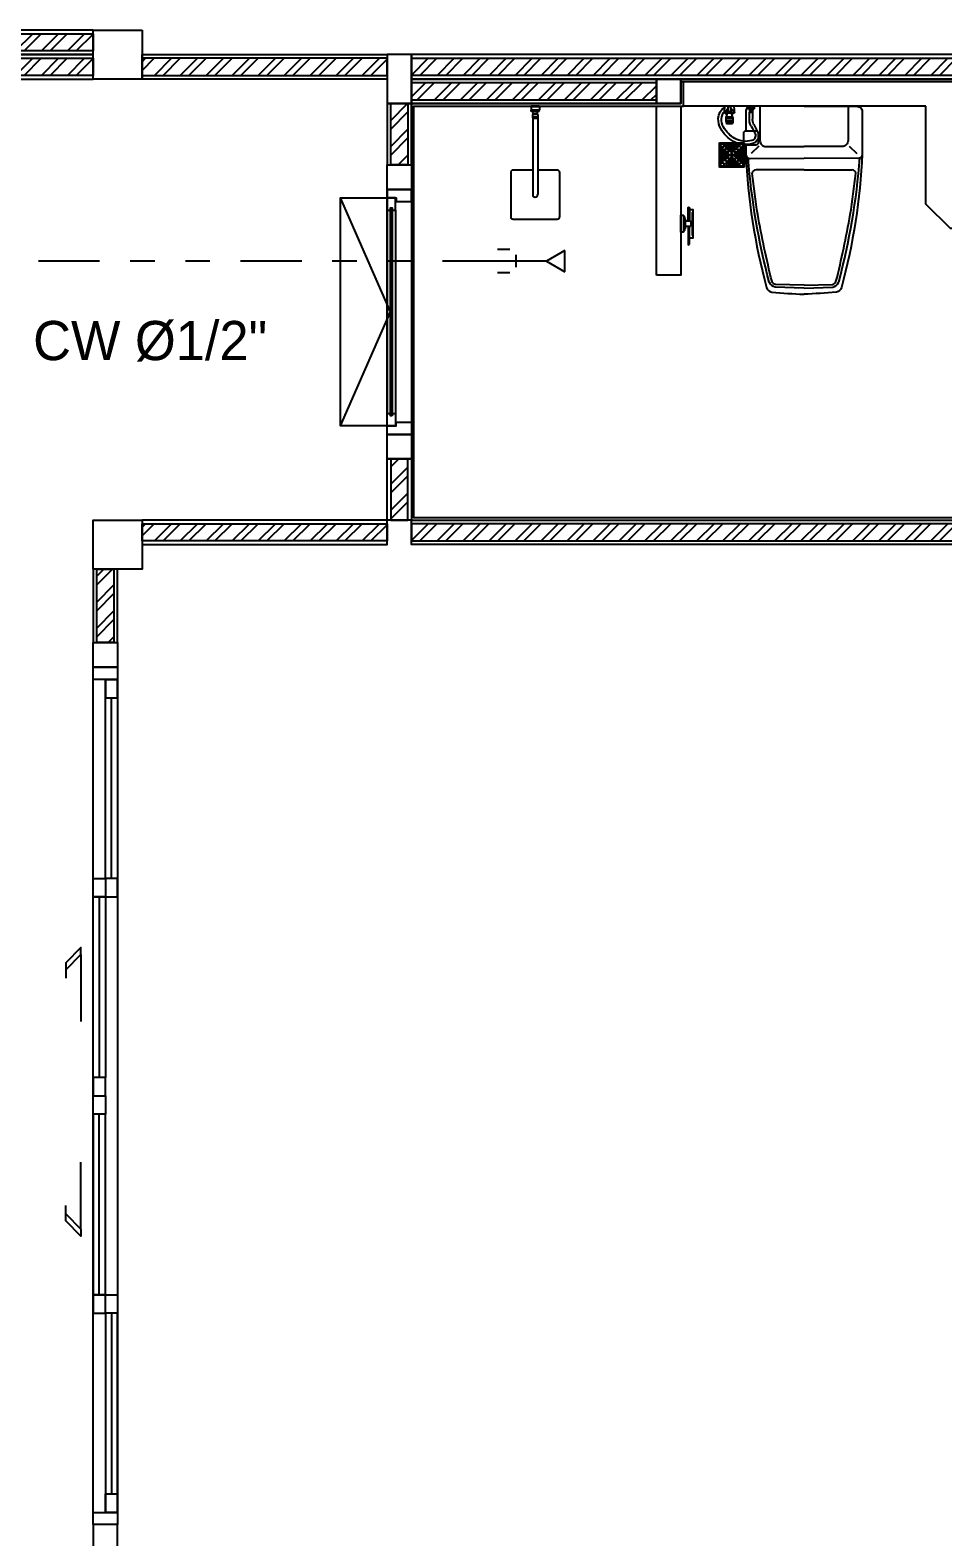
# Model space of a CAD drawing. Header units: inches. Extents: x -1366 to 1207, y -585 to 2554.
# Drawn here: x 724.89 to 728.62, y 2026.58 to 2032.73 of the extents above; entities that cross this region are included whole.
import ezdxf
from ezdxf.enums import TextEntityAlignment as Align

# ---------------------------------------------------------------- set-up
doc = ezdxf.new("R2010")
doc.units = ezdxf.units.IN
doc.header["$MEASUREMENT"] = 0
doc.linetypes.add('DIVIDE2', pattern=[0.625, 0.25, -0.125, 0, -0.125, 0, -0.125])
doc.layers.get('0').update_dxf_attribs({"linetype": 'CONTINUOUS'})
for name, color, linetype in [('COLD WATER PIPE', 3, 'DIVIDE2'), ('COLM', 3, 'CONTINUOUS'), ('Counter', 6, 'CONTINUOUS'), ('SANITARY', 9, 'CONTINUOUS'), ('SN - Sanitary', 144, 'CONTINUOUS'), ('TEXT', 4, 'CONTINUOUS'), ('WALL', 7, 'CONTINUOUS'), ('Wall-1', 6, 'CONTINUOUS'), ('Wall-Tile', 4, 'CONTINUOUS'), ('WALL_HATC', 251, 'CONTINUOUS'), ('WC-DET', 8, 'CONTINUOUS'), ('WC-DET1', 15, 'CONTINUOUS'), ('WC-DET2', 15, 'CONTINUOUS'), ('WC-OUT', 9, 'CONTINUOUS'), ('WC-OUTL', 7, 'CONTINUOUS'), ('WC-SERIAL', 4, 'CONTINUOUS'), ('wind', 7, 'CONTINUOUS')]:
    doc.layers.add(name, color=color, linetype=linetype)
doc.styles.get("Standard").update_dxf_attribs({"font": 'CordiaUPC.ttf'})
doc.styles.add('THAIWIN', font='CordiaUPC.ttf')
pattern_1 = [(224.99694, (710.76763, 2044.94408), (0.05303018, -0.05303584), []), (224.99694, (710.73228, 2044.94408), (0.05303018, -0.05303584), [])]

# ---------------------------------------------------------------- blocks, each defined once
blk = doc.blocks.new('VRH_FUVHU-W002AS_100 x100')
at = {"layer": 'SN - Sanitary'}
for points in [[(-48, -50), (48, -50, 0.414214), (50, -48), (50, 48, 0.414214), (48, 50), (-48, 50, 0.414214), (-50, 48), (-50, -48, 0.414214)], [(-40, -47), (40, -47, 0.414214), (47, -40), (47, 40, 0.414214), (40, 47), (-40, 47, 0.414214), (-47, 40), (-47, -40, 0.414214)], [(-40, -45), (40, -45, 0.414214), (45, -40), (45, 40, 0.414214), (40, 45), (-40, 45, 0.414214), (-45, 40), (-45, -40, 0.414214)], [(-27.2, 17.5, 1), (-27.2, 22.8), (-38, 22.8, 1), (-38, 17.5)], [(-17, 7.5, 1), (-17, 12.8), (-38, 12.8, 1), (-38, 7.5)], [(-10.8, -2.6, 1), (-10.8, 2.6), (-38, 2.6, 1), (-38, -2.6)], [(-17.5, 27.2, -1), (-22.8, 27.2), (-22.8, 38, -1), (-17.5, 38)], [(-7.5, 17, -1), (-12.8, 17), (-12.8, 38, -1), (-7.5, 38)], [(2.6, 10.8, -1), (-2.6, 10.8), (-2.6, 38, -1), (2.6, 38)], [(7.5, 17, 1), (12.8, 17), (12.8, 38, 1), (7.5, 38)], [(10.8, -2.6, -1), (10.8, 2.6), (38, 2.6, -1), (38, -2.6)], [(17, 7.5, -1), (17, 12.8), (38, 12.8, -1), (38, 7.5)], [(17.5, 27.2, 1), (22.8, 27.2), (22.8, 38, 1), (17.5, 38)], [(27.2, 17.5, -1), (27.2, 22.8), (38, 22.8, -1), (38, 17.5)], [(-17, -7.5, -1), (-17, -12.8), (-38, -12.8, -1), (-38, -7.5)], [(-27.2, -17.5, -1), (-27.2, -22.8), (-38, -22.8, -1), (-38, -17.5)], [(-17.5, -27.2, 1), (-22.8, -27.2), (-22.8, -38, 1), (-17.5, -38)], [(-7.5, -17, 1), (-12.8, -17), (-12.8, -38, 1), (-7.5, -38)], [(2.6, -10.8, 1), (-2.6, -10.8), (-2.6, -38, 1), (2.6, -38)], [(7.5, -17, -1), (12.8, -17), (12.8, -38, -1), (7.5, -38)], [(17, -7.5, 1), (17, -12.8), (38, -12.8, 1), (38, -7.5)], [(17.5, -27.2, -1), (22.8, -27.2), (22.8, -38, -1), (17.5, -38)], [(27.2, -17.5, 1), (27.2, -22.8), (38, -22.8, 1), (38, -17.5)]]:
    blk.add_lwpolyline(points, format="xyb", close=True, dxfattribs=at)
for points in [[(-47, 40), (-45, 40)], [(-40, 47), (-40, 45)], [(2, 0), (-2, 0)], [(0, -2), (0, 2)], [(40, 47), (40, 45)], [(47, 40), (45, 40)], [(-47, -40), (-45, -40)], [(-40, -47), (-40, -45)], [(40, -47), (40, -45)], [(47, -40), (45, -40)]]:
    blk.add_lwpolyline(points, dxfattribs=at)
for centre, radius in [((-38, 30), 2.64), ((-30, 38), 2.64), ((0, 0), 5), ((0, 0), 4), ((30, 38), 2.64), ((38, 30), 2.64), ((-38, -30), 2.64), ((-30, -38), 2.64), ((30, -38), 2.64), ((38, -30), 2.64)]:
    blk.add_circle(centre, radius, dxfattribs=at)
for radius, start, end in [(40.6, 161.73736, 168.31208), (38.9, 176.32255, 183.67745), (38.9, 160.8012, 168.8398), (40.6, 145.90265, 154.48014), (35.8, 175.77756, 184.22244), (35.8, 159.05626, 167.86631), (38.9, 144.18222, 153.27326), (32.8, 175.39152, 184.60848), (32.8, 157.0415, 166.73994), (35.8, 140.49742, 150.73462), (30.8, 175.09421, 184.90579), (30.8, 155.47006, 165.86937), (32.8, 139.27746, 147.76062), (40.6, 115.51986, 124.09735), (38.9, 116.72674, 125.81778), (35.8, 119.26538, 129.50258), (32.8, 122.23938, 130.72254), (38.9, 101.1602, 109.1988), (35.8, 102.13369, 110.94374), (32.8, 103.26006, 112.9585), (30.8, 104.13063, 114.52994), (40.6, 101.68792, 108.26264), (35.8, 85.77756, 94.22244), (32.8, 85.39152, 94.60848), (30.8, 85.09421, 94.90579), (38.9, 86.32255, 93.67745), (38.9, 70.8012, 78.8398), (35.8, 69.05626, 77.86631), (32.8, 67.0415, 76.73994), (30.8, 65.47006, 75.86937), (40.6, 71.73736, 78.31208), (40.6, 55.90265, 64.48014), (38.9, 54.18222, 63.27326), (35.8, 50.49742, 60.73462), (32.8, 49.27746, 57.76062), (32.8, 32.23938, 40.72254), (35.8, 29.26538, 39.50258), (30.8, 14.13063, 24.52994), (32.8, 13.26006, 22.9585), (30.8, 355.09421, 4.90579), (38.9, 26.72674, 35.81778), (32.8, 355.39152, 4.60848), (35.8, 12.13369, 20.94374), (40.6, 25.51986, 34.09735), (35.8, 355.77756, 4.22244), (38.9, 11.1602, 19.1988), (40.6, 11.68792, 18.26264), (38.9, 356.32255, 3.67745), (40.6, 191.68792, 198.26264), (38.9, 191.1602, 199.1988), (40.6, 205.51986, 214.09735), (35.8, 192.13369, 200.94374), (38.9, 206.72674, 215.81778), (32.8, 193.26006, 202.9585), (35.8, 209.26538, 219.50258), (30.8, 194.13063, 204.52994), (32.8, 212.23938, 220.72254), (35.8, 230.49742, 240.73462), (38.9, 234.18222, 243.27326), (40.6, 235.90265, 244.48014), (32.8, 229.27746, 237.76062), (30.8, 245.47006, 255.86937), (32.8, 247.0415, 256.73994), (35.8, 249.05626, 257.86631), (38.9, 250.8012, 258.8398), (40.6, 251.73736, 258.31208), (30.8, 265.09421, 274.90579), (32.8, 265.39152, 274.60848), (35.8, 265.77756, 274.22244), (38.9, 266.32255, 273.67745), (30.8, 284.13063, 294.52994), (32.8, 283.26006, 292.9585), (35.8, 282.13369, 290.94374), (38.9, 281.1602, 289.1988), (40.6, 281.68792, 288.26264), (32.8, 302.23938, 310.72254), (35.8, 299.26538, 309.50258), (38.9, 296.72674, 305.81778), (40.6, 295.51986, 304.09735), (32.8, 319.27746, 327.76062), (35.8, 320.49742, 330.73462), (30.8, 335.47006, 345.86937), (32.8, 337.0415, 346.73994), (38.9, 324.18222, 333.27326), (35.8, 339.05626, 347.86631), (40.6, 325.90265, 334.48014), (38.9, 340.8012, 348.8398), (40.6, 341.73736, 348.31208)]:
    blk.add_arc((0, 0), radius, start, end, dxfattribs=at)
blk = doc.blocks.new('A$C0BD73281')
for p, q in [((49, 6.9), (23.6, 6.9)), ((49, -6.5), (23.6, -6.5))]:
    blk.add_line(p, q)
at = {"layer": 'WC-DET1', "color": 8, "linetype": 'Continuous'}
for p, q in [((21.5, 108.6), (3.7, 107.1)), ((16.3, 2.8), (24.8, 2.8)), ((16.3, 2.3), (24.8, 2.3)), ((16.3, 0.3), (24.8, 0.3)), ((16.3, -0.2), (24.8, -0.2)), ((16.3, -2.2), (24.8, -2.2)), ((16.3, -2.7), (24.8, -2.7))]:
    blk.add_line(p, q, dxfattribs=at)
at = {"layer": 'WC-DET1', "color": 8}
for p, q in [((21.9, 95.4), (5.1, 93.3)), ((21.9, 81.4), (5.1, 83.4)), ((18.6, 93.4), (5.7, 93.4)), ((18.6, 83.4), (5.7, 83.4)), ((39.6, 99.7), (21.9, 95.4)), ((39.6, 77), (21.9, 81.4)), ((28.9, 101.7), (22.5, 102.9)), ((28.9, 75), (22.5, 73.8)), ((12, 0), (12, 6.8)), ((12, 0), (12, -6.8)), ((16.3, 2.8), (16.3, 6)), ((16.3, 0.3), (16.3, 2.3)), ((24.8, 2.8), (24.8, 5.3)), ((24.8, 0.3), (24.8, 2.3)), ((26.3, -6.5), (26.3, 6.5)), ((16.3, -2.2), (16.3, -0.2)), ((16.3, -6), (16.3, -2.7)), ((24.8, -2.2), (24.8, -0.2)), ((24.8, -5), (24.8, -2.7))]:
    blk.add_line(p, q, dxfattribs=at)
for points in [[(1, 9.6, -0.184409), (1.3, 10.3, -0.102213), (2.5, 11.2, -0.061148), (4, 11.7, -0.047443), (6, 11.9, -0.047443), (8, 11.7, -0.061148), (9.5, 11.2, -0.102213), (10.7, 10.3, -0.184409), (11, 9.6, -0.184409), (10.7, 8.8, -0.102213), (9.5, 7.9, -0.061148), (8, 7.4, -0.047443), (6, 7.3, -0.047443), (4, 7.4, -0.061148), (2.5, 7.9, -0.102213), (1.3, 8.8, -0.184409)], [(1, -9.6, 0.184409), (1.3, -10.3, 0.102213), (2.5, -11.2, 0.061148), (4, -11.7, 0.047443), (6, -11.9, 0.047443), (8, -11.7, 0.061148), (9.5, -11.2, 0.102213), (10.7, -10.3, 0.184409), (11, -9.6, 0.184409), (10.7, -8.8, 0.102213), (9.5, -7.9, 0.061148), (8, -7.4, 0.047443), (6, -7.3, 0.047443), (4, -7.4, 0.061148), (2.5, -7.9, 0.102213), (1.3, -8.8, 0.184409)]]:
    blk.add_lwpolyline(points, format="xyb", close=True, dxfattribs=at)
for points in [[(1, 0, -0.095641), (1.4, 2, -0.097265), (2.5, 3.7, -0.099653), (4.1, 4.8, -0.101409), (6, 5.2, -0.101409), (7.9, 4.8, -0.099653), (9.5, 3.7, -0.097265), (10.6, 2, -0.095641), (11, 0)], [(1, 0, 0.095641), (1.4, -2, 0.097265), (2.5, -3.7, 0.099653), (4.1, -4.8, 0.101409), (6, -5.2, 0.101409), (7.9, -4.8, 0.099653), (9.5, -3.7, 0.097265), (10.6, -2, 0.095641), (11, 0)]]:
    blk.add_lwpolyline(points, format="xyb", dxfattribs=at)
for centre, start, end in [((5.7, 88.4), 90, 180), ((5.7, 88.4), 180, 270), ((18.6, 88.4), 0, 90), ((18.6, 88.4), 270, 0)]:
    blk.add_arc(centre, 5, start, end, dxfattribs=at)
at = {"layer": 'WC-DET1', "color": 8, "linetype": 'Continuous'}
blk.add_arc((26.6, 69.7), 2, 265.20468, 351.70942, dxfattribs=at)
at = {"layer": 'WC-DET1', "color": 8, "extrusion": (0, 0, -1)}
for centre, major_axis, ratio, start_param, end_param in [((22.5, 88.4), (14.6, 0), 0.991317, 3.524945, 5.079803), ((22.5, 88.4), (14.6, 0), 0.991317, 1.203383, 2.758241), ((21.9, 88.4), (0, -7), 0.550432, 3.141593, 6.283185), ((24.2, 88.4), (0, -7), 0.550432, 3.141593, 6.283185), ((46.9, 88.4), (0, 13.5), 0.097617, 3.414605, 6.010173), ((49.4, 88.4), (0, 13.5), 0.097617, 3.414605, 6.010173), ((50.4, 88.4), (0, 13.5), 0.097617, 3.414605, 6.010173), ((50.8, 88.4), (0, 13.5), 0.097617, 3.414605, 6.010173), ((59.7, 88.4), (0, 13.5), 0.097617, 3.414605, 6.010173), ((61, 88.4), (0, 13.5), 0.097617, 3.414605, 6.010173), ((63.6, 88.4), (0, 13.5), 0.097617, 3.414605, 6.010173), ((69.5, 88.4), (0, 13), 0.160291, 3.141593, 6.283185)]:
    blk.add_ellipse(centre, major_axis=major_axis, ratio=ratio, start_param=start_param, end_param=end_param, dxfattribs=at)
at = {"layer": 'WC-OUTL', "color": 32, "linetype": 'Continuous'}
for p, q in [((0, 71.8), (0, 104.9)), ((3.7, 107.1), (1.8, 106.9)), ((15.8, 68.6), (1.8, 69.8)), ((26.5, 67.7), (15.8, 68.6)), ((26.5, 109), (21.5, 108.6)), ((16.3, 6), (24.8, 6)), ((16.3, -6), (24.8, -6))]:
    blk.add_line(p, q, dxfattribs=at)
at = {"layer": 'WC-OUTL', "color": 32}
for p, q in [((39.6, 99.7), (28.9, 101.7)), ((39.6, 77), (28.9, 75)), ((46.5, 101.4), (39.6, 99.7)), ((46.5, 75.4), (39.6, 77)), ((49, 101.4), (50.5, 101.4)), ((49, 75.4), (50.5, 75.4)), ((59.3, 101.4), (60.6, 101.4)), ((59.3, 75.4), (60.6, 75.4)), ((63.3, 101.4), (69.5, 101.4)), ((63.3, 75.4), (69.5, 75.4)), ((0, 0), (0, 11)), ((0, 0), (0, -11)), ((12, 6.8), (12, 11)), ((12.1, 6.8), (15.8, 6.8)), ((16.3, 6), (16.3, 6.3)), ((26.3, 6.8), (24.8, 6)), ((26.3, 6.5), (26.3, 6.8)), ((12, -6.8), (15.8, -6.8)), ((12, -6.8), (12, -11)), ((12.6, -6.8), (15.8, -6.8)), ((16.3, -6.2), (16.3, -6)), ((26.3, -6.8), (24.8, -6)), ((35.5, -6.5), (26.3, -6.5)), ((26.3, -6.8), (26.3, -6.5))]:
    blk.add_line(p, q, dxfattribs=at)
for centre, radius, start, end in [((52.7, 76.1), 58, 91.45423, 147.6921), ((53.2, 53.4), 80.7, 61.49733, 91.45423), ((28.7, 8.1), 132.2, 29.27022, 61.49733), ((52.7, 76.1), 45, 91.45423, 133.79493), ((47.8, 100.1), 1.76, 45.61778, 134.38222), ((47.8, 76.6), 1.76, 225.61778, 314.38222), ((54.9, 82), 19.9, 77.12079, 102.87921), ((54.9, 94.7), 19.9, 257.12079, 282.87921), ((53.2, 53.4), 67.7, 61.49733, 91.45423), ((62, 99.9), 1.99, 48.44546, 131.55454), ((62, 76.8), 1.99, 228.44546, 311.55454), ((28.7, 8.1), 119.2, 29.27022, 61.49733), ((54.7, 22.7), 89.3, 343.04856, 29.27022), ((54.7, 22.7), 102.3, 343.04856, 29.27022), ((6, 1.6), 11.2, 57.47959, 122.52041), ((15.8, 6.3), 0.5, 0, 90), ((56.6, -42.3), 49.5, 59.22767, 102.00733), ((229.5, 248.2), 288.5, 239.22767, 246.17648), ((6, -1.6), 11.2, 237.47959, 302.52041), ((15.8, -6.2), 0.5, 270, 0), ((56.6, -42.3), 36.6, 59.22767, 102.00733), ((229.5, 248.2), 301.5, 239.22767, 246.17648), ((121.1, 2.5), 32.9, 246.17648, 343.04856), ((121.1, 2.5), 20, 246.17648, 343.04856)]:
    blk.add_arc(centre, radius, start, end, dxfattribs=at)
at = {"layer": 'WC-OUTL', "color": 32, "linetype": 'Continuous'}
for centre, radius, start, end in [((2, 104.9), 2, 94.79532, 180), ((2, 71.8), 2, 180, 265.20468), ((26.6, 107), 2, 2.85306, 94.79532), ((-288.3, 91.3), 317.3, 1.87839, 2.85306), ((-288.3, 85.4), 317.3, 357.14694, 358.12161), ((26.6, 69.7), 2, 351.70942, 357.14694)]:
    blk.add_arc(centre, radius, start, end, dxfattribs=at)
at = {"layer": 'WC-OUTL', "color": 32, "extrusion": (0, 0, -1)}
blk.add_ellipse((69.5, 88.4), major_axis=(0, -13), ratio=0.160291, start_param=3.141593, end_param=6.283185, dxfattribs=at)
blk = doc.blocks.new('C106P')
for points in [[(0, 0), (-0.216, -0.0009, 0.414214), (-0.238, -0.0229), (-0.238, -0.1012, 0.415321)], [(0, 0), (0.216, -0.0009, -0.414214), (0.238, -0.0229), (0.238, -0.1959, -0.414214)], [(-0.2358, -0.1589, -0.414214), (-0.2458, -0.1489), (-0.2458, -0.1109, -0.414214), (-0.2358, -0.1009)], [(-0.238, -0.1587), (-0.238, -0.1959, 0.414214)], [(-0.238, -0.1959, 0.053479), (-0.153, -0.7409, 0.308223), (-0.132, -0.7589, 0.014301), (0, -0.7679, 1.437855)], [(0.238, -0.1959, -0.053479), (0.153, -0.7409, -0.308223), (0.132, -0.7589, -0.014301), (0, -0.7679, -1.437855)]]:
    blk.add_lwpolyline(points, format="xyb")
at = {"layer": 'WC-DET1'}
for q in [(-0.1959, -0.2599), (0.1959, -0.2599)]:
    blk.add_line((0, -0.26), q, dxfattribs=at)
for points in [[(-0.18, -0.0009), (-0.18, -0.1399, 0.414214), (-0.155, -0.1649), (0, -0.165)], [(0.18, -0.0009), (0.18, -0.1399, -0.414214), (0.155, -0.1649), (0, -0.165)], [(-0.2358, -0.1009), (-0.1968, -0.1009, -0.414214), (-0.1868, -0.1109), (-0.1868, -0.1489, -0.414214), (-0.1968, -0.1589), (-0.2358, -0.1589, -0.414214)], [(0, -0.7314), (-0.1161, -0.7281, -0.234182), (-0.1306, -0.716, -0.017795), (-0.1889, -0.4427, -0.014884), (-0.2111, -0.274, -0.020376)], [(0, -0.7314), (0.1161, -0.7281, 0.234182), (0.1306, -0.716, 0.017795), (0.1889, -0.4427, 0.014884), (0.2111, -0.274, 0.020376)]]:
    blk.add_lwpolyline(points, format="xyb", dxfattribs=at)
at = {"layer": 'WC-DET1', "color": 7}
for points in [[(-0.238, -0.1959, 0.414214), (-0.22, -0.2139), (0, -0.213)], [(0.238, -0.1959, -0.414214), (0.22, -0.2139), (0, -0.213)]]:
    blk.add_lwpolyline(points, format="xyb", dxfattribs=at)
at = {"layer": 'WC-DET1'}
for centre, start, end in [((-0.1961, -0.275), 89.44226, 176.38199), ((0.1961, -0.275), 3.61801, 90.55774)]:
    blk.add_arc(centre, 0.0151, start, end, dxfattribs=at)
at = {"layer": 'WC-DET2'}
for points in [[(-0.184, -0.1639), (-0.216, -0.1939)], [(0.184, -0.1639), (0.216, -0.1939)]]:
    blk.add_lwpolyline(points, dxfattribs=at)
for points in [[(-0.0001, -0.7428), (-0.1173, -0.7394, -0.254323), (-0.1414, -0.7196, -0.000064), (-0.1417, -0.7186, -0.04487), (-0.2282, -0.212)], [(0.0001, -0.7428), (0.1173, -0.7394, 0.254323), (0.1414, -0.7196, 0.000064), (0.1417, -0.7186, 0.04487), (0.2282, -0.212)]]:
    blk.add_lwpolyline(points, format="xyb", dxfattribs=at)
at = {"layer": 'WC-SERIAL', "flags": 8}
blk.add_attdef('C106', text='', height=0.05, dxfattribs=at).set_placement((-0.007, -0.0689), align=Align.MIDDLE)
blk = doc.blocks.new('PM753P')
at = {"layer": 'WC-DET'}
for points in [[(-0.061, -0.029), (-0.061, -0.035)], [(-0.0595, -0.029), (-0.0595, -0.035)], [(-0.048, -0.047), (0.047, -0.047)], [(-0.0433, -0.0485), (0.0417, -0.0485)], [(-0.0362, -0.029), (-0.0362, -0.035)], [(0.03, -0.011), (-0.03, -0.011)], [(-0.02, -0.014), (0.02, -0.014)], [(0.0352, -0.029), (0.0352, -0.035)]]:
    blk.add_lwpolyline(points, dxfattribs=at)
at = {"layer": 'WC-OUT'}
blk.add_lwpolyline([(0.02, -0.0145), (0.02, -0.0155, -0.414214), (0.0185, -0.017), (-0.0185, -0.017, -0.414214), (-0.02, -0.0155), (-0.02, -0.0145, 0.414214), (-0.0205, -0.014), (-0.0285, -0.014, -0.414214), (-0.03, -0.0125), (-0.03, -0.0115, 0.414214), (-0.0305, -0.011), (-0.032, -0.011, -0.414214), (-0.035, -0.008), (-0.035, 0), (0.035, 0), (0.035, -0.008, -0.414214), (0.032, -0.011), (0.0305, -0.011, 0.414214), (0.03, -0.0115), (0.03, -0.0125, -0.414214), (0.0285, -0.014), (0.0205, -0.014, 0.414214)], format="xyb", close=True, dxfattribs=at)
for points in [[(-0.011, -0.029), (-0.083, -0.029, 1), (-0.083, -0.035), (-0.011, -0.035)], [(0.011, -0.017), (0.011, -0.039, -0.181818), (-0.011, -0.039), (-0.011, -0.017)], [(0.011, -0.029), (0.064, -0.029, -1), (0.064, -0.035), (0.011, -0.035)]]:
    blk.add_lwpolyline(points, format="xyb", dxfattribs=at)
blk.add_lwpolyline([(-0.058, -0.035), (-0.058, -0.05), (0.057, -0.05), (0.057, -0.035)], dxfattribs=at)
blk.add_arc((-0.0828, -0.0319), 0.00287, 265.71511, 94.69631, dxfattribs=at)
at = {"layer": 'WC-SERIAL', "flags": 8}
blk.add_attdef('PM753', text='', height=0.03, dxfattribs=at).set_placement((0.007, -0.1009), align=Align.MIDDLE)
blk = doc.blocks.new('CT002P')
at = {"layer": 'WC-DET1'}
for p, q in [((-0.0159, 0), (-0.0159, -0.0025)), ((0.0159, 0), (-0.0159, 0)), ((0.0159, 0), (0.0159, -0.0025)), ((-0.0169, -0.0025), (-0.0169, -0.0164)), ((-0.0161, -0.0025), (-0.0169, -0.0025)), ((0.0169, -0.0164), (-0.0169, -0.0164)), ((0.0169, -0.0025), (-0.0161, -0.0025)), ((-0.0159, -0.0223), (-0.0159, -0.0164)), ((0.0159, -0.0223), (-0.0159, -0.0223)), ((0.0114, -0.0339), (-0.0114, -0.0339)), ((-0.0114, -0.0339), (-0.0114, -0.0453)), ((-0.0114, -0.0453), (-0.0109, -0.0458)), ((-0.0114, -0.0453), (-0.0109, -0.0458)), ((0.0114, -0.0453), (-0.0114, -0.0453)), ((0.0109, -0.0458), (-0.0109, -0.0458)), ((-0.0102, -0.0458), (-0.0102, -0.3612)), ((-0.0102, -0.0478), (-0.0092, -0.0468)), ((0.0102, -0.0478), (-0.0102, -0.0478)), ((-0.0102, -0.0488), (0.0102, -0.0488)), ((-0.0099, -0.0299), (-0.0099, -0.0339)), ((-0.0099, -0.0299), (0.0099, -0.0299)), ((-0.0092, -0.0468), (-0.0092, -0.0458)), ((0.0092, -0.0468), (-0.0092, -0.0468)), ((-0.0074, -0.0276), (-0.0074, -0.0289)), ((0.0074, -0.0276), (0.0074, -0.0289)), ((0.0092, -0.0468), (0.0092, -0.0458)), ((0.0102, -0.0478), (0.0092, -0.0468)), ((0.0099, -0.0339), (0.0099, -0.0299)), ((0.0102, -0.0458), (0.0102, -0.3612)), ((0.0114, -0.0453), (0.0109, -0.0458)), ((0.0114, -0.0453), (0.0109, -0.0458)), ((0.0114, -0.0339), (0.0114, -0.0453)), ((0.0159, -0.0223), (0.0159, -0.0164)), ((0.0169, -0.0025), (0.0169, -0.0164))]:
    blk.add_line(p, q, dxfattribs=at)
blk.add_lwpolyline([(-0.0102, -0.2612), (-0.09, -0.2612, 0.414214), (-0.1, -0.2712), (-0.1, -0.4512, 0.414214), (-0.09, -0.4612), (0.09, -0.4612, 0.414214), (0.1, -0.4512), (0.1, -0.2712, 0.414214), (0.09, -0.2612), (0.0102, -0.2612)], format="xyb", dxfattribs=at)
for centre, radius, start, end in [((0, -0.0161), 0.0129, 209.08331, 230.70352), ((-0.0084, -0.0289), 0.000992, 270, 0), ((-0.0094, -0.0276), 0.00198, 0, 50.70352), ((0.0094, -0.0276), 0.00199, 129.29648, 180), ((0.0084, -0.0289), 0.000992, 180, 270), ((0, -0.0161), 0.0129, 309.29648, 330.91669), ((0, -0.3612), 0.0102, 180.00001, 0.00001)]:
    blk.add_arc(centre, radius, start, end, dxfattribs=at)
blk = doc.blocks.new('_DatumBlank')
at = {"layer": 'COLD WATER PIPE', "lineweight": -2}
blk.add_lwpolyline([(-1, 0), (0, -0.577), (0, 0.577)], close=True, dxfattribs=at)

msp = doc.modelspace()

# ---------------------------------------------------------------- hatches: boundary and pattern name
at = {"layer": 'WALL_HATC'}
h = msp.add_hatch(dxfattribs=at)
h.set_pattern_fill('ANSI32', color=256, scale=0.2, angle=0.00305, style=0)
h.set_pattern_definition([(224.99694, (710.567604, 2041.04408), (0.05303017, -0.05303585), []), (224.99694, (710.53225, 2041.04408), (0.05303017, -0.05303585), [])])
h.paths.add_polyline_path([(724.3515, 2032.7182), (725.1515, 2032.7182), (725.1515, 2032.6482), (724.3515, 2032.6482)])
h = msp.add_hatch(dxfattribs=at)
h.set_pattern_fill('ANSI32', color=256, scale=0.2, angle=0.00305, style=0)
h.set_pattern_definition([(224.99694, (710.567604, 2040.94408), (0.05303017, -0.05303585), []), (224.99694, (710.53225, 2040.94408), (0.05303017, -0.05303585), [])])
h.paths.add_polyline_path([(724.3515, 2032.6182), (725.1515, 2032.6182), (725.1515, 2032.5482), (724.3515, 2032.5482)])
h = msp.add_hatch(dxfattribs=at)
h.set_pattern_fill('ANSI32', color=256, scale=0.2, angle=0.00306, style=0)
h.set_pattern_definition([(224.99694, (710.46763, 2044.94408), (0.05303018, -0.05303584), []), (224.99694, (710.43228, 2044.94408), (0.05303018, -0.05303584), [])])
h.paths.add_polyline_path([(725.3515, 2032.5482), (726.3515, 2032.5482), (726.3515, 2032.6182), (725.3515, 2032.6182)])
h = msp.add_hatch(dxfattribs=at)
h.set_pattern_fill('ANSI32', color=256, scale=0.2, angle=179.99694, style=0)
h.set_pattern_definition([(224.99694, (710.66763, 2044.94408), (0.05303018, -0.05303584), []), (224.99694, (710.63228, 2044.94408), (0.05303018, -0.05303584), [])])
h.paths.add_polyline_path([(729.6515, 2032.5482), (726.4515, 2032.5482), (726.4515, 2032.6182), (729.6515, 2032.6182)])
h = msp.add_hatch(dxfattribs=at)
h.set_pattern_fill('ANSI32', color=256, scale=0.2, angle=0.00764, style=0)
h.set_pattern_definition([(45.00764, (742.84054, 2037.7154), (-0.05304008, 0.05302594), []), (45.00764, (742.8759, 2037.715406), (-0.05304008, 0.05302594), [])])
h.paths.add_polyline_path([(726.4515, 2032.4482), (727.4515, 2032.4482), (727.4515, 2032.5182), (726.4515, 2032.5182)])
h = msp.add_hatch(dxfattribs=at)
h.set_pattern_fill('ANSI32', color=256, scale=0.2, angle=0.00306, style=0)
h.set_pattern_definition(pattern_1)
h.paths.add_polyline_path([(726.4365, 2032.4332), (726.4365, 2032.1831), (726.3665, 2032.1831), (726.3665, 2032.4332)])
h = msp.add_hatch(dxfattribs=at)
h.set_pattern_fill('ANSI32', color=256, scale=0.2, angle=0.00306, style=0)
h.set_pattern_definition(pattern_1)
h.paths.add_polyline_path([(726.4365, 2030.7332), (726.4365, 2030.9832), (726.3665, 2030.9832), (726.3665, 2030.7332)])
h = msp.add_hatch(dxfattribs=at)
h.set_pattern_fill('ANSI32', color=256, scale=0.2, angle=179.99694, style=0)
h.set_pattern_definition([(224.99694, (710.46763, 2043.04408), (0.05303018, -0.05303584), []), (224.99694, (710.43228, 2043.04408), (0.05303018, -0.05303584), [])])
h.paths.add_polyline_path([(726.3515, 2030.6482), (725.3515, 2030.6482), (725.3515, 2030.7182), (726.3515, 2030.7182)])
h = msp.add_hatch(dxfattribs=at)
h.set_pattern_fill('ANSI32', color=256, scale=0.2, angle=0.00306, style=0)
h.set_pattern_definition([(224.99694, (710.66763, 2043.04408), (0.05303018, -0.05303584), []), (224.99694, (710.63228, 2043.04408), (0.05303018, -0.05303584), [])])
h.paths.add_polyline_path([(726.4515, 2030.6482), (729.6515, 2030.6482), (729.6515, 2030.7182), (726.4515, 2030.7182)])
h = msp.add_hatch(dxfattribs=at)
h.set_pattern_fill('ANSI32', color=256, scale=0.2, angle=0.00306, style=0)
h.set_pattern_definition([(224.99694, (689.945954, 2037.25234), (0.05303018, -0.05303584), []), (224.99694, (689.9106, 2037.25234), (0.05303018, -0.05303584), [])])
h.paths.add_polyline_path([(725.2365, 2030.5332), (725.2365, 2030.2332), (725.1665, 2030.2332), (725.1665, 2030.5332)])

# ---------------------------------------------------------------- linework, layer by layer
at = {"layer": 'COLD WATER PIPE'}
for p, q in [((726.8531, 2031.8382), (726.8031, 2031.8382)), ((726.8781, 2031.8162), (726.8781, 2031.7662)), ((726.8531, 2031.7422), (726.8031, 2031.7422))]:
    msp.add_line(p, q, dxfattribs=at)
for points in [[(726.8281, 2031.7902), (723.403, 2031.7902)], [(727.0031, 2031.7902), (726.8281, 2031.7902)]]:
    msp.add_lwpolyline(points, dxfattribs=at)
at = {"layer": 'COLM'}
for points in [[(725.3515, 2032.7332), (725.3515, 2032.5332), (725.1515, 2032.5332), (725.1515, 2032.7332)], [(725.3515, 2030.7332), (725.3515, 2030.5332), (725.1515, 2030.5332), (725.1515, 2030.7332)]]:
    msp.add_lwpolyline(points, close=True, dxfattribs=at)
at = {"layer": 'Counter'}
msp.add_lwpolyline([(727.5515, 2032.5232), (729.7415, 2032.5231), (729.7415, 2031.9232), (728.6515, 2031.9232), (728.5515, 2032.0232), (728.5515, 2032.4232)], dxfattribs=at)
at = {"layer": 'WALL'}
for points in [[(725.1515, 2032.7332), (724.3515, 2032.7332), (724.3515, 2032.6332), (725.1515, 2032.6332)], [(725.1515, 2032.6332), (724.3515, 2032.6332), (724.3515, 2032.5332), (725.1515, 2032.5332)], [(725.3515, 2032.6332), (726.3515, 2032.6332), (726.3515, 2032.5332), (725.3515, 2032.5332)], [(726.3515, 2032.6332), (726.3515, 2032.4332), (726.4515, 2032.4332), (726.4515, 2032.6332)], [(729.6515, 2032.6332), (726.4515, 2032.6332), (726.4515, 2032.5332), (729.6515, 2032.5332)], [(726.4515, 2032.4332), (727.4515, 2032.4332), (727.4515, 2032.5332), (726.4515, 2032.5332)], [(727.5515, 2032.4332), (727.5515, 2032.5332), (727.4515, 2032.5332), (727.4515, 2032.4332)], [(726.3515, 2032.4332), (726.3515, 2032.1831), (726.4515, 2032.1831), (726.4515, 2032.4332)], [(726.4515, 2032.0831), (726.3515, 2032.0831), (726.3515, 2032.1831), (726.4515, 2032.1831)], [(726.4515, 2030.9832), (726.3515, 2030.9832), (726.3515, 2031.0832), (726.4515, 2031.0832)], [(726.3515, 2030.7332), (726.3515, 2030.9832), (726.4515, 2030.9832), (726.4515, 2030.7332)], [(726.3515, 2030.7332), (725.3515, 2030.7332), (725.3515, 2030.6332), (726.3515, 2030.6332)], [(726.4515, 2030.7332), (729.6515, 2030.7332), (729.6515, 2030.6332), (726.4515, 2030.6332)], [(725.1515, 2030.5332), (725.1515, 2030.2332), (725.2515, 2030.2332), (725.2515, 2030.5332)], [(725.1515, 2030.2332), (725.2515, 2030.2332), (725.2515, 2030.1332), (725.1515, 2030.1332)], [(725.1515, 2026.5332), (725.2515, 2026.5332), (725.2515, 2026.6332), (725.1515, 2026.6332)]]:
    msp.add_lwpolyline(points, close=True, dxfattribs=at)
at = {"layer": 'Wall-1'}
msp.add_lwpolyline([(728.5515, 2032.4232), (727.5615, 2032.4232), (727.5615, 2032.5232), (728.5515, 2032.5232), (728.5515, 2032.5231)], dxfattribs=at)
msp.add_lwpolyline([(727.4515, 2031.7331), (727.4515, 2032.4232), (727.5515, 2032.4232), (727.5515, 2031.7332)], close=True, dxfattribs=at)
at = {"layer": 'Wall-Tile'}
msp.add_lwpolyline([(729.7515, 2030.7432), (726.4615, 2030.7432), (726.4615, 2032.4232), (727.5615, 2032.4232), (727.5615, 2032.5232), (729.7415, 2032.5232), (729.7415, 2031.6332), (729.7515, 2031.6332), (729.7515, 2032.5332), (727.5515, 2032.5332), (727.5515, 2032.4332), (726.4515, 2032.4332), (726.4515, 2030.7332), (729.7515, 2030.7332), (729.7515, 2030.7432)], dxfattribs=at)
at = {"layer": 'WALL_HATC'}
for points in [[(724.3515, 2032.7182), (725.1515, 2032.7182), (725.1515, 2032.6482), (724.3515, 2032.6482), (724.3515, 2032.7182)], [(724.3515, 2032.6182), (725.1515, 2032.6182), (725.1515, 2032.5482), (724.3515, 2032.5482), (724.3515, 2032.6182)]]:
    msp.add_lwpolyline(points, dxfattribs=at)
for points in [[(725.3515, 2032.5482), (726.3515, 2032.5482), (726.3515, 2032.6182), (725.3515, 2032.6182)], [(729.6515, 2032.5482), (726.4515, 2032.5482), (726.4515, 2032.6182), (729.6515, 2032.6182)], [(726.4515, 2032.4482), (727.4515, 2032.4482), (727.4515, 2032.5182), (726.4515, 2032.5182)], [(726.4365, 2032.4332), (726.4365, 2032.1831), (726.3665, 2032.1831), (726.3665, 2032.4332)], [(726.4365, 2030.7332), (726.4365, 2030.9832), (726.3665, 2030.9832), (726.3665, 2030.7332)], [(726.3515, 2030.6482), (725.3515, 2030.6482), (725.3515, 2030.7182), (726.3515, 2030.7182)], [(726.4515, 2030.6482), (729.6515, 2030.6482), (729.6515, 2030.7182), (726.4515, 2030.7182)], [(725.2365, 2030.5332), (725.2365, 2030.2332), (725.1665, 2030.2332), (725.1665, 2030.5332)]]:
    msp.add_lwpolyline(points, close=True, dxfattribs=at)
at = {"layer": 'wind', "color": 8, "linetype": 'Continuous'}
for p, q in [((726.3515, 2031.9981), (726.3515, 2031.1682)), ((726.3865, 2031.9981), (726.3865, 2031.1682))]:
    msp.add_line(p, q, dxfattribs=at)
at = {"layer": 'wind'}
for p, q in [((725.2265, 2029.2707), (725.2265, 2030.0082)), ((725.1765, 2029.1957), (725.1765, 2028.4582)), ((725.1765, 2027.5707), (725.1765, 2028.3082)), ((725.1765, 2027.5707), (725.1765, 2028.3082)), ((725.2265, 2027.4957), (725.2265, 2026.7582))]:
    msp.add_line(p, q, dxfattribs=at)
at = {"layer": 'wind', "color": 8}
for p, q in [((725.1015, 2028.9601), (725.1015, 2028.6873)), ((725.1015, 2027.8392), (725.1015, 2028.112)), ((725.1015, 2027.8392), (725.1015, 2028.112))]:
    msp.add_line(p, q, dxfattribs=at)
at = {"layer": 'wind'}
for points in [[(726.3515, 2032.0831), (726.3515, 2032.0481), (726.3895, 2032.0481), (726.3895, 2032.0331), (726.4515, 2032.0331), (726.4515, 2032.0831)], [(726.3515, 2032.0481), (726.3515, 2031.9981), (726.3865, 2031.9981), (726.3865, 2032.0481)], [(726.3515, 2031.1182), (726.3515, 2031.1682), (726.3865, 2031.1682), (726.3865, 2031.1182)], [(726.3515, 2031.0832), (726.3515, 2031.1182), (726.3895, 2031.1182), (726.3895, 2031.1332), (726.4515, 2031.1332), (726.4515, 2031.0832)], [(725.1515, 2030.0832), (725.1515, 2030.1332), (725.2515, 2030.1332), (725.2515, 2030.0832)], [(725.2015, 2030.0832), (725.2015, 2030.0082), (725.2515, 2030.0082), (725.2515, 2030.0832)], [(725.2015, 2029.2707), (725.2015, 2029.1957), (725.1515, 2029.1957), (725.1515, 2029.2707)], [(725.2015, 2029.2707), (725.2015, 2029.1957), (725.2515, 2029.1957), (725.2515, 2029.2707)], [(725.2015, 2028.3832), (725.2015, 2028.4582), (725.1515, 2028.4582), (725.1515, 2028.3832)], [(725.2015, 2028.3832), (725.2015, 2028.4582), (725.1515, 2028.4582), (725.1515, 2028.3832)], [(725.2015, 2028.3832), (725.2015, 2028.3082), (725.1515, 2028.3082), (725.1515, 2028.3832)], [(725.2015, 2028.3832), (725.2015, 2028.3082), (725.1515, 2028.3082), (725.1515, 2028.3832)], [(725.2015, 2027.4957), (725.2015, 2027.5707), (725.1515, 2027.5707), (725.1515, 2027.4957)], [(725.2015, 2027.4957), (725.2015, 2027.5707), (725.2515, 2027.5707), (725.2515, 2027.4957)], [(725.2015, 2026.6832), (725.2015, 2026.7582), (725.2515, 2026.7582), (725.2515, 2026.6832)], [(725.1515, 2026.6332), (725.1515, 2026.6832), (725.2515, 2026.6832), (725.2515, 2026.6332)]]:
    msp.add_lwpolyline(points, close=True, dxfattribs=at)
at = {"layer": 'wind', "color": 8, "linetype": 'Continuous'}
msp.add_lwpolyline([(726.4515, 2032.0831), (726.4515, 2031.0832), (726.3515, 2031.0832), (726.3515, 2032.0831)], close=True, dxfattribs=at)
msp.add_lwpolyline([(726.3515, 2031.1182), (726.1614, 2031.1182), (726.1614, 2032.0481), (726.3515, 2032.0481)], dxfattribs=at)
at = {"layer": 'wind', "color": 251, "linetype": 'Continuous'}
msp.add_lwpolyline([(726.1614, 2031.1182), (726.366, 2031.5832), (726.1614, 2032.0481)], dxfattribs=at)
at = {"layer": 'wind', "color": 6}
msp.add_lwpolyline([(726.372, 2031.1582), (726.366, 2031.1582), (726.366, 2032.0081), (726.372, 2032.0081)], close=True, dxfattribs=at)
at = {"layer": 'wind', "color": 8}
for points in [[(725.1515, 2026.6332), (725.1515, 2030.1332), (725.2515, 2030.1332), (725.2515, 2026.6332)], [(725.1515, 2026.6332), (725.1515, 2030.1332), (725.2515, 2030.1332), (725.2515, 2026.6332)], [(725.2515, 2030.0832), (725.2515, 2029.2707), (725.2015, 2029.2707), (725.2015, 2030.0832)], [(725.2015, 2029.1957), (725.2015, 2028.4582), (725.1515, 2028.4582), (725.1515, 2029.1957)], [(725.2015, 2027.5707), (725.2015, 2028.3082), (725.1515, 2028.3082), (725.1515, 2027.5707)], [(725.2015, 2027.5707), (725.2015, 2028.3082), (725.1515, 2028.3082), (725.1515, 2027.5707)], [(725.2515, 2026.6832), (725.2515, 2027.4957), (725.2015, 2027.4957), (725.2015, 2026.6832)]]:
    msp.add_lwpolyline(points, close=True, dxfattribs=at)
for points in [[(725.0396, 2028.8982), (725.1015, 2028.9601), (725.1015, 2028.9884), (725.0396, 2028.9265), (725.0396, 2028.8982), (725.0396, 2028.8634)], [(725.0396, 2027.9011), (725.1015, 2027.8392), (725.1015, 2027.8109), (725.0396, 2027.8728), (725.0396, 2027.9011), (725.0396, 2027.9359)], [(725.0396, 2027.9011), (725.1015, 2027.8392), (725.1015, 2027.8109), (725.0396, 2027.8728), (725.0396, 2027.9011), (725.0396, 2027.9359)]]:
    msp.add_lwpolyline(points, dxfattribs=at)

# ---------------------------------------------------------------- block references
at = {"color": 0, "xscale": -0.001000000000203735, "yscale": 0.001000000000203735, "zscale": 0.0009999999999999998, "rotation": 89.99999999999825}
msp.add_blockref('A$C0BD73281', (727.8382, 2032.4232), dxfattribs=at)
at = {"layer": 'COLD WATER PIPE', "xscale": 0.0750000000007276, "yscale": 0.0750000000007276, "zscale": 0.0750000000007276}
msp.add_blockref('_DatumBlank', (727.0781, 2031.7902), dxfattribs=at)
at = {"layer": 'SANITARY', "color": 3, "rotation": 90}
msp.add_blockref('PM753P', (727.5515, 2031.9432), dxfattribs=at)
at = {"layer": 'SN - Sanitary', "xscale": -0.001000000000000007, "yscale": 0.001000000000000007, "zscale": 0.001000000000000005, "rotation": 269.9999999999999}
msp.add_blockref('VRH_FUVHU-W002AS_100 x100', (727.759, 2032.2232), dxfattribs=at)
at = {"layer": 'WALL'}
msp.add_blockref('CT002P', (726.9565, 2032.4232), dxfattribs=at)
at = {"layer": 'WC-OUT'}
msp.add_blockref('C106P', (728.054, 2032.4232), dxfattribs=at)

# ---------------------------------------------------------------- texts
at = {"layer": 'TEXT', "color": 7, "style": 'THAIWIN'}
msp.add_text('CW %%C1/2"', height=0.16, dxfattribs=at).set_placement((724.9066, 2031.4661), align=Align.MIDDLE_LEFT)

doc.saveas('drawing.dxf')
